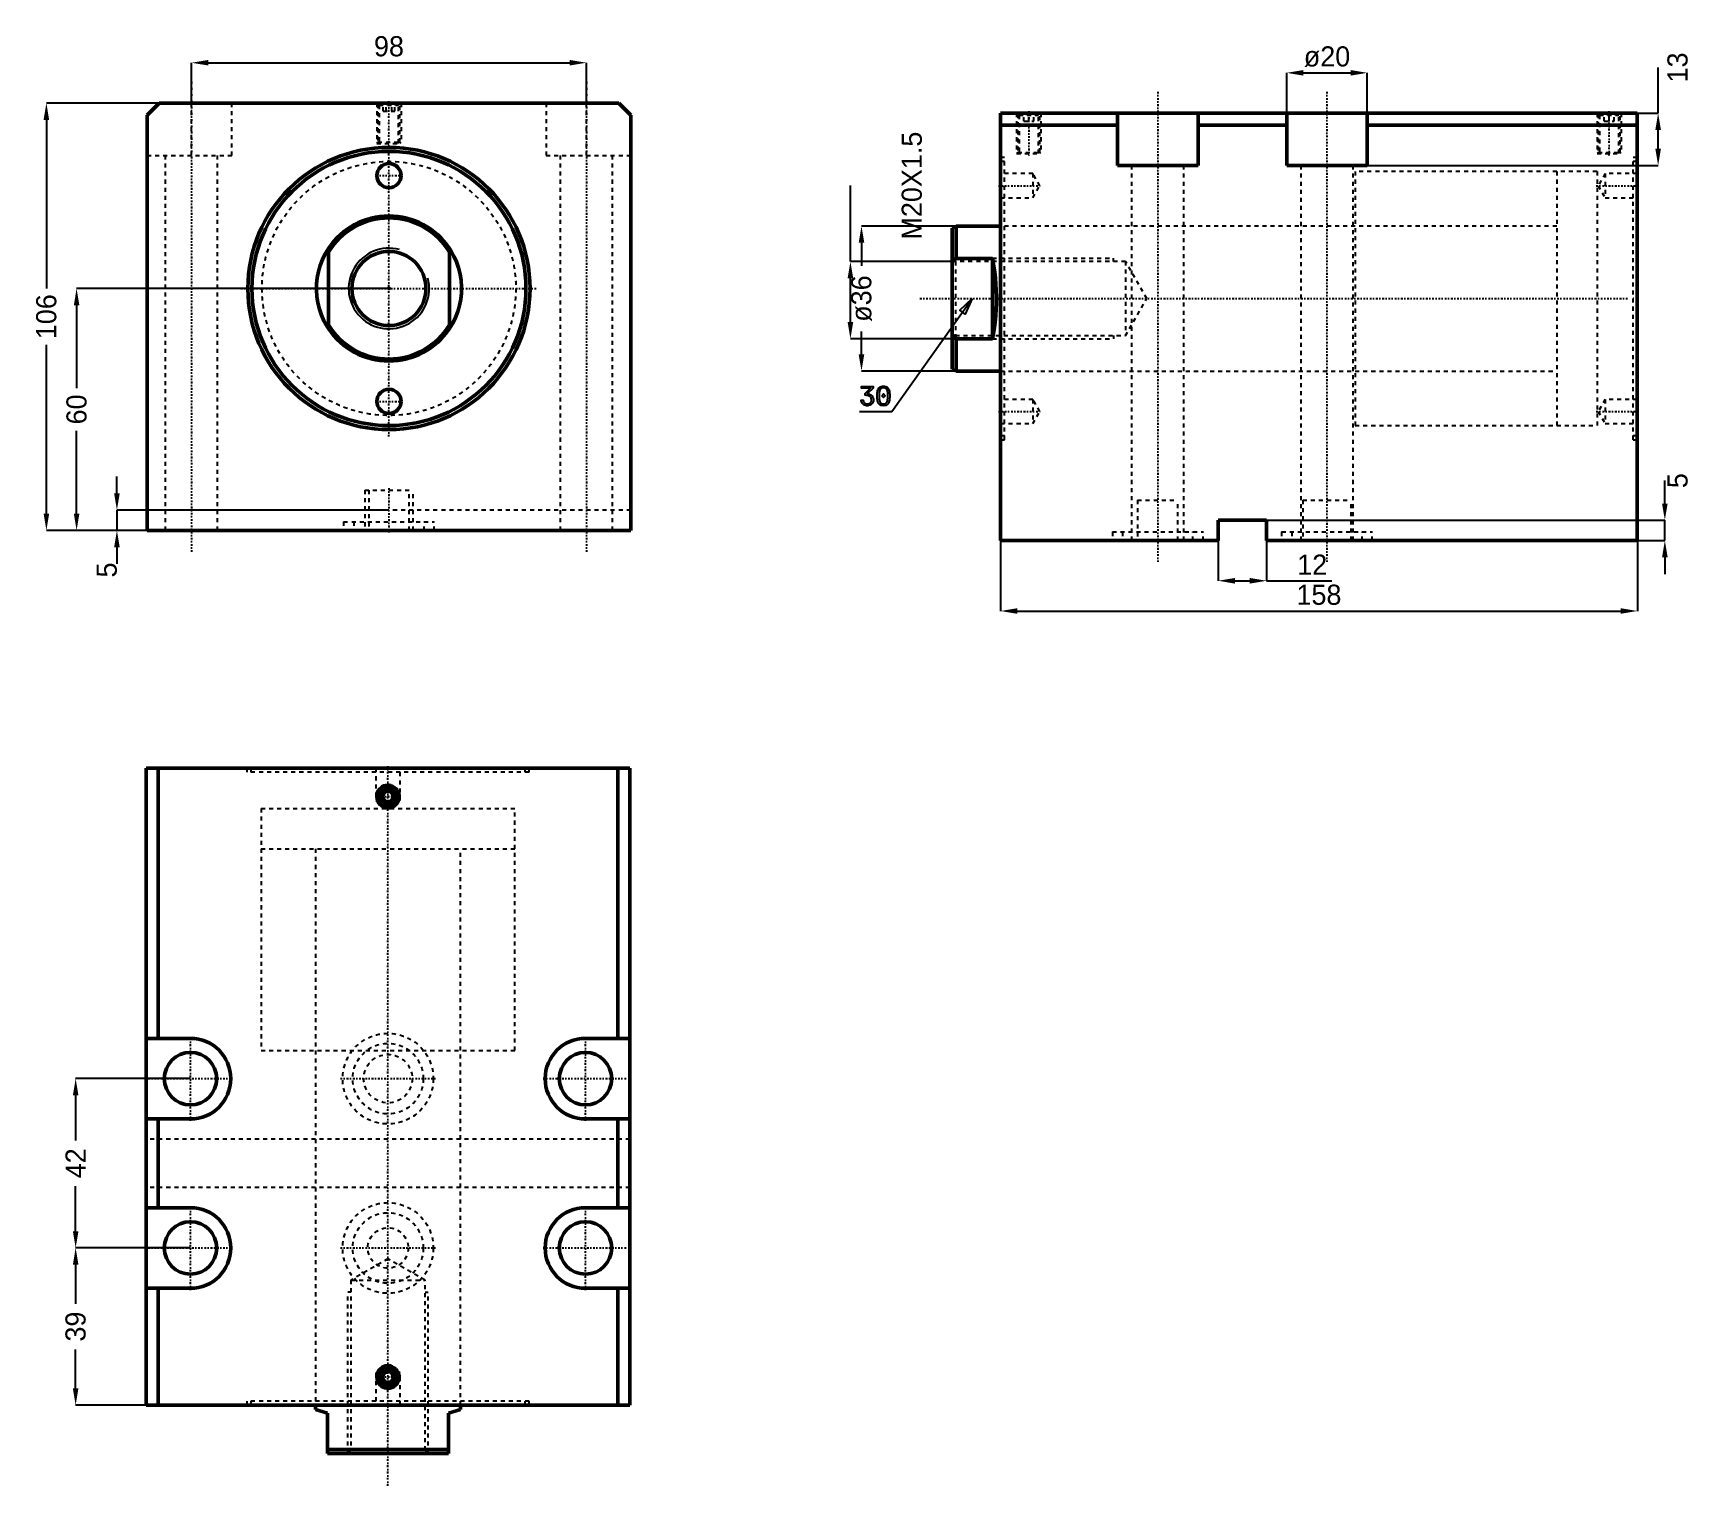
# Model space of a CAD drawing. Header units: millimetres. Extents: x -88 to 323, y -297 to 63.
import ezdxf

# ---------------------------------------------------------------- set-up
doc = ezdxf.new("R2010")
doc.units = ezdxf.units.MM
doc.linetypes.add('Center', pattern=[1.5, 0.45, -0.5, 0.05, -0.5])
doc.linetypes.add('Dashed', pattern=[2, 1, -1])
for name, color, linetype, lineweight in [('2d ConnectionPoints', 7, 'Continuous', 50), ('AM_0', 7, 'Continuous', 50), ('AM_5', 3, 'Continuous', 25), ('AM_7', 7, 'Center', 25), ('AM_9', 6, 'Dashed', 25)]:
    doc.layers.add(name, color=color, linetype=linetype, lineweight=lineweight)
doc.dimstyles.new('ISO-25', dxfattribs={"dimtxt": 2.5, "dimasz": 2.5, "dimexe": 1.25, "dimexo": 0.625, "dimtad": 1, "dimtxsty": 'Standard', "dimcen": 2.5, "dimadec": 0, "dimazin": 0, "dimtfac": 1, "dimtmove": 0, "dimatfit": 3, "dimfxl": 0, "dimarcsym": 0})

# ---------------------------------------------------------------- blocks, each defined once
blk = doc.blocks.new('1_JECX_MF_INLA_63_50_0_rod__0_in_JECX_MF_160_INLA_63_50_0__0')
at = {"layer": 'AM_0'}
for p, q in [((-15, -9.95), (-15, 9.95)), ((15, 9.95), (15, -9.95))]:
    blk.add_line(p, q, dxfattribs=at)
for points in [[(-15, 9.95), (-15.81, 8.6), (-16.5, 7.19), (-17.06, 5.73), (-17.5, 4.22), (-17.8, 2.68), (-17.97, 1.12), (-17.99, -0.45), (-17.89, -2.02), (-17.64, -3.57), (-17.26, -5.1), (-16.75, -6.58), (-16.12, -8.02), (-15.36, -9.39), (-15, -9.95)], [(15, -9.95), (15.81, -8.6), (16.5, -7.19), (17.06, -5.73), (17.5, -4.22), (17.8, -2.68), (17.97, -1.12), (17.99, 0.45), (17.89, 2.02), (17.64, 3.57), (17.26, 5.1), (16.75, 6.58), (16.12, 8.02), (15.36, 9.39), (15, 9.95)]]:
    blk.add_lwpolyline(points, dxfattribs=at)
blk.add_circle((0, 0), 9.19, dxfattribs=at)
for radius, start, end in [(18, 33.5573, 146.4427), (17.5, 31.0027, 148.9973), (17.5, 211.0027, 328.9973), (18, 213.5573, 326.4427)]:
    blk.add_arc((0, 0), radius, start, end, dxfattribs=at)
at = {"layer": 'AM_5'}
blk.add_arc((0, 0), 10, 75, 15, dxfattribs=at)
blk = doc.blocks.new('2_JECX_MF_EXLA_63_50_0_body__0_in_JECX_MF_160_INLA_63_50_0__0')
at = {"layer": 'AM_0'}
for p, q in [((-57, 46), (-60, 43)), ((57, 46), (-57, 46)), ((60, 43), (57, 46)), ((-60, 43), (-60, -60)), ((60, -60), (60, 43)), ((-60, -60), (60, -60))]:
    blk.add_line(p, q, dxfattribs=at)
for centre, radius in [((0, 0), 35), ((0, 0), 34), ((0, 28), 3), ((0, -28), 3)]:
    blk.add_circle(centre, radius, dxfattribs=at)
at = {"layer": 'AM_5', "linetype": 'Dashed'}
for p, q in [((-3, 46), (-3, 36)), ((3, 46), (3, 36))]:
    blk.add_line(p, q, dxfattribs=at)
at = {"layer": 'AM_7'}
for p, q in [((-49, 51.3), (-49, -65.3)), ((49, 51.3), (49, -65.3)), ((0, -36.75), (0, 46.5)), ((-3.15, 28), (3.15, 28)), ((-36.75, 0), (36.75, 0)), ((-3.15, -28), (3.15, -28)), ((0, -49.5), (0, -60.5))]:
    blk.add_line(p, q, dxfattribs=at)
at = {"layer": 'AM_9'}
for p, q in [((-49, 33), (-49, 46)), ((-39, 33), (-39, 46)), ((-3, 46), (-2.73, 45.73)), ((-2.73, 45.73), (-2.73, 36.27)), ((-2.73, 45.73), (2.73, 45.73)), ((-1.9, 46), (-2.4, 45.5)), ((-2.4, 45.5), (2.4, 45.5)), ((-2.4, 45.5), (-2.4, 36)), ((-1.44, 44), (-1.44, 46)), ((-0.72, 44), (-0.72, 46)), ((0.72, 44), (0.72, 46)), ((1.44, 44), (1.44, 46)), ((2.4, 45.5), (1.9, 46)), ((2.4, 36), (2.4, 45.5)), ((2.73, 45.73), (3, 46)), ((2.73, 36.27), (2.73, 45.73)), ((39, 46), (39, 33)), ((49, 33), (49, 46)), ((-1.44, 44), (1.44, 44)), ((-60, 33), (-39, 33)), ((-55.5, 33), (-55.5, -60)), ((-42.5, -60), (-42.5, 33)), ((-2.73, 36.27), (-3, 36)), ((-3, 36), (3, 36)), ((-2.73, 36.27), (2.73, 36.27)), ((3, 36), (2.73, 36.27)), ((39, 33), (60, 33)), ((42.5, 33), (42.5, -60)), ((55.5, -60), (55.5, 33)), ((-6, -50), (6, -50)), ((-6, -50), (-6, -60)), ((-5, -50), (-5, -60)), ((5, -60), (5, -50)), ((6, -60), (6, -50)), ((60, -55), (-60, -55)), ((-11.25, -57.9), (11.25, -57.9)), ((-11.25, -57.9), (-11.25, -60)), ((-8.75, -57.9), (-8.75, -60)), ((8.75, -60), (8.75, -57.9)), ((11.25, -60), (11.25, -57.9))]:
    blk.add_line(p, q, dxfattribs=at)
blk.add_circle((0, 0), 31.5, dxfattribs=at)
blk = doc.blocks.new('*D3')
at = {"layer": 'AM_5', "color": 0, "lineweight": -2}
for p, q in [((-49, 46), (-49, 56)), ((-44.83, 56), (44.83, 56)), ((49, 46), (49, 56))]:
    blk.add_line(p, q, dxfattribs=at)
at = {"layer": 'AM_5', "color": 0}
for points in [[(-44.83, 56.69), (-44.83, 55.31), (-49, 56)], [(44.83, 55.31), (44.83, 56.69), (49, 56)]]:
    blk.add_solid(points, dxfattribs=at)
at = {"layer": 'Defpoints', "color": 0}
for p in [(49, 56), (-49, 46), (49, 46)]:
    blk.add_point(p, dxfattribs=at)
at = {"layer": 'AM_5', "color": 0, "insert": (0, 60.05), "char_height": 5, "attachment_point": 5}
blk.add_mtext('98', dxfattribs=at)
blk = doc.blocks.new('*D4')
at = {"layer": 'AM_5', "color": 0, "lineweight": -2}
for p, q in [((-57, 46), (-85, 46)), ((-85, 41.83), (-85, -0.03)), ((-85, -55.83), (-85, -13.97)), ((-60, -60), (-85, -60))]:
    blk.add_line(p, q, dxfattribs=at)
at = {"layer": 'AM_5', "color": 0}
for points in [[(-84.31, 41.83), (-85.69, 41.83), (-85, 46)], [(-85.69, -55.83), (-84.31, -55.83), (-85, -60)]]:
    blk.add_solid(points, dxfattribs=at)
at = {"layer": 'Defpoints', "color": 0}
for p in [(-57, 46), (-85, -60), (-60, -60)]:
    blk.add_point(p, dxfattribs=at)
at = {"layer": 'AM_5', "color": 0, "insert": (-85, -7), "char_height": 5, "attachment_point": 5, "rotation": 90}
blk.add_mtext('106', dxfattribs=at)
blk = doc.blocks.new('*D5')
at = {"layer": 'AM_5', "color": 0, "lineweight": -2}
for p, q in [((0, 0), (-77.5, 0)), ((-77.5, -4.17), (-77.5, -24.69)), ((-77.5, -55.83), (-77.5, -35.31)), ((-60, -60), (-77.5, -60))]:
    blk.add_line(p, q, dxfattribs=at)
at = {"layer": 'AM_5', "color": 0}
for points in [[(-76.81, -4.17), (-78.19, -4.17), (-77.5, 0)], [(-78.19, -55.83), (-76.81, -55.83), (-77.5, -60)]]:
    blk.add_solid(points, dxfattribs=at)
at = {"layer": 'Defpoints', "color": 0}
for p in [(0, 0), (-77.5, -60), (-60, -60)]:
    blk.add_point(p, dxfattribs=at)
at = {"layer": 'AM_5', "color": 0, "insert": (-77.5, -30), "char_height": 5, "attachment_point": 5, "rotation": 90}
blk.add_mtext('60', dxfattribs=at)
blk = doc.blocks.new('*D6')
at = {"layer": 'AM_5', "color": 0, "lineweight": -2}
for p, q in [((-67.5, -50.83), (-67.5, -46.67)), ((0, -55), (-67.5, -55)), ((-67.5, -55), (-67.5, -60)), ((-60, -60), (-67.5, -60)), ((-67.5, -64.17), (-67.5, -68.33))]:
    blk.add_line(p, q, dxfattribs=at)
at = {"layer": 'AM_5', "color": 0}
for points in [[(-68.19, -50.83), (-66.81, -50.83), (-67.5, -55)], [(-66.81, -64.17), (-68.19, -64.17), (-67.5, -60)]]:
    blk.add_solid(points, dxfattribs=at)
at = {"layer": 'Defpoints', "color": 0}
for p in [(0, -55), (-67.5, -60), (-60, -60)]:
    blk.add_point(p, dxfattribs=at)
at = {"layer": 'AM_5', "color": 0, "insert": (-70, -69.83), "char_height": 5, "attachment_point": 5, "rotation": 90}
blk.add_mtext('5', dxfattribs=at)
blk = doc.blocks.new('1_JECX_MF_INLA_63_50_0_rod__0_in_JECX_MF_160_INLA_63_50_0__2')
at = {"layer": 'AM_0'}
for p, q in [((-11, 18), (-12, 17.5)), ((-12, 17.5), (-12, -17.5)), ((0, 18), (-11, 18)), ((-11, 18), (-11, 9.95)), ((-11, 9.95), (-12, 9.01)), ((-2, 9.95), (-11, 9.95)), ((-2, 9.95), (-2, -9.95)), ((-12, -9.01), (-11, -9.95)), ((-11, -9.95), (-2, -9.95)), ((-11, -9.95), (-11, -18)), ((-12, -17.5), (-11, -18)), ((-11, -18), (0, -18))]:
    blk.add_line(p, q, dxfattribs=at)
blk.add_lwpolyline([(-2, -9.95), (-1.74, -8.6), (-1.51, -7.19), (-1.33, -5.73), (-1.19, -4.22), (-1.09, -2.68), (-1.04, -1.12), (-1.03, 0.45), (-1.06, 2.02), (-1.14, 3.57), (-1.26, 5.1), (-1.43, 6.58), (-1.64, 8.02), (-1.88, 9.39), (-2, 9.95)], dxfattribs=at)
at = {"layer": 'AM_5', "linetype": 'Dashed'}
for p, q in [((-12, 10), (28, 10)), ((28, 9.19), (28, 10)), ((-12, -10), (28, -10)), ((28, -9.19), (28, -10))]:
    blk.add_line(p, q, dxfattribs=at)
at = {"layer": 'AM_7'}
blk.add_line((-20, 0), (156, 0), dxfattribs=at)
at = {"layer": 'AM_9'}
for p, q in [((148, 31.5), (138, 31.5)), ((138, 31.5), (138, -31.5)), ((148, 31.5), (148, -31.5)), ((138, 18), (0, 18)), ((-11.19, 9.19), (-12, 10)), ((31, 9.19), (-11.19, 9.19)), ((-11.19, 9.19), (-11.19, -9.19)), ((36.3, 0), (31, 9.19)), ((31, 9.19), (31, -9.19)), ((31, -9.19), (36.3, 0)), ((-12, -10), (-11.19, -9.19)), ((-11.19, -9.19), (31, -9.19)), ((0, -18), (138, -18)), ((138, -31.5), (148, -31.5))]:
    blk.add_line(p, q, dxfattribs=at)
blk = doc.blocks.new('2_JECX_MF_EXLA_63_50_0_body__0_in_JECX_MF_160_INLA_63_50_0__2')
at = {"layer": 'AM_0'}
for p, q in [((0, -60), (0, 46)), ((158, 46), (0, 46)), ((29, 33), (29, 46)), ((49, 33), (49, 46)), ((71, 33), (71, 46)), ((91, 33), (91, 46)), ((158, -60), (158, 46)), ((29, 43), (0, 43)), ((71, 43), (49, 43)), ((158, 43), (91, 43)), ((29, 33), (49, 33)), ((71, 33), (91, 33)), ((66, -55), (54, -55)), ((54, -55), (54, -60)), ((66, -60), (66, -55)), ((54, -60), (0, -60)), ((158, -60), (66, -60))]:
    blk.add_line(p, q, dxfattribs=at)
at = {"layer": 'AM_5', "linetype": 'Dashed'}
for p, q in [((4, 46), (4, 36)), ((10, 46), (10, 36)), ((148, 46), (148, 36)), ((154, 46), (154, 36))]:
    blk.add_line(p, q, dxfattribs=at)
at = {"layer": 'AM_7'}
for p, q in [((39, 51.3), (39, -65.3)), ((81, 51.3), (81, -65.3)), ((7, 46.5), (7, 35.5)), ((151, 35.5), (151, 46.5)), ((-0.49, 28), (10.22, 28)), ((147.78, 28), (158.49, 28)), ((158.05, 0), (156.95, 0)), ((-0.49, -28), (10.22, -28)), ((147.78, -28), (158.49, -28))]:
    blk.add_line(p, q, dxfattribs=at)
at = {"layer": 'AM_9'}
for p, q in [((4, 46), (4.27, 45.73)), ((4.27, 45.73), (4.27, 36.27)), ((4.27, 45.73), (9.73, 45.73)), ((5.1, 46), (4.6, 45.5)), ((4.6, 45.5), (9.4, 45.5)), ((4.6, 45.5), (4.6, 36)), ((5.75, 44), (5.75, 46)), ((7, 44), (7, 46)), ((8.25, 44), (8.25, 46)), ((9.4, 45.5), (8.9, 46)), ((9.4, 36), (9.4, 45.5)), ((9.73, 45.73), (10, 46)), ((9.73, 36.27), (9.73, 45.73)), ((148, 46), (148.27, 45.73)), ((148.27, 45.73), (148.27, 36.27)), ((148.27, 45.73), (153.73, 45.73)), ((149.1, 46), (148.6, 45.5)), ((148.6, 45.5), (153.4, 45.5)), ((148.6, 45.5), (148.6, 36)), ((149.75, 44), (149.75, 46)), ((151, 44), (151, 46)), ((152.25, 44), (152.25, 46)), ((153.4, 45.5), (152.9, 46)), ((153.4, 36), (153.4, 45.5)), ((153.73, 45.73), (154, 46)), ((153.73, 36.27), (153.73, 45.73)), ((5.75, 44), (8.25, 44)), ((149.75, 44), (152.25, 44)), ((1, 35), (0, 35)), ((1, 34), (0, 34)), ((1, -35), (1, 35)), ((4.27, 36.27), (4, 36)), ((4, 36), (10, 36)), ((4.27, 36.27), (9.73, 36.27)), ((10, 36), (9.73, 36.27)), ((32.5, 33), (32.5, -60)), ((45.5, -60), (45.5, 33)), ((74.5, 33), (74.5, -60)), ((87.5, -60), (87.5, 33)), ((148.27, 36.27), (148, 36)), ((148, 36), (154, 36)), ((148.27, 36.27), (153.73, 36.27)), ((154, 36), (153.73, 36.27)), ((157, -35), (157, 35)), ((158, 35), (157, 35)), ((158, 34), (157, 34)), ((8, 31), (0, 31)), ((9.73, 28), (8, 31)), ((8, 31), (8, 25)), ((148, 31.5), (88, 31.5)), ((88, 31.5), (88, -31.5)), ((148, 31.5), (148, -31.5)), ((150, 31), (148.27, 28)), ((158, 31), (150, 31)), ((150, 31), (150, 25)), ((0, 25), (8, 25)), ((8, 25), (9.73, 28)), ((148.27, 28), (150, 25)), ((150, 25), (158, 25)), ((88, 18), (0, 18)), ((0, -18), (88, -18)), ((8, -25), (0, -25)), ((9.73, -28), (8, -25)), ((8, -25), (8, -31)), ((8, -31), (9.73, -28)), ((150, -25), (148.27, -28)), ((148.27, -28), (150, -31)), ((158, -25), (150, -25)), ((150, -25), (150, -31)), ((0, -31), (8, -31)), ((88, -31.5), (148, -31.5)), ((150, -31), (158, -31)), ((0, -34), (1, -34)), ((0, -35), (1, -35)), ((157, -34), (158, -34)), ((157, -35), (158, -35)), ((34, -50), (44, -50)), ((34, -50), (34, -60)), ((44, -60), (44, -50)), ((75, -50), (87, -50)), ((75, -50), (75, -60)), ((87, -60), (87, -50)), ((27.75, -57.9), (50.25, -57.9)), ((27.75, -57.9), (27.75, -60)), ((30.25, -57.9), (30.25, -60)), ((47.75, -60), (47.75, -57.9)), ((50.25, -60), (50.25, -57.9)), ((69.75, -57.9), (92.25, -57.9)), ((69.75, -57.9), (69.75, -60)), ((72.25, -57.9), (72.25, -60)), ((89.75, -60), (89.75, -57.9)), ((92.25, -60), (92.25, -57.9))]:
    blk.add_line(p, q, dxfattribs=at)
blk = doc.blocks.new('*D17')
at = {"layer": 'AM_5', "color": 0, "lineweight": -2}
for p, q in [((222.75, 43.5), (222.75, 53.5)), ((226.91, 53.5), (238.58, 53.5)), ((242.75, 43.5), (242.75, 53.5))]:
    blk.add_line(p, q, dxfattribs=at)
at = {"layer": 'AM_5', "color": 0}
for points in [[(226.91, 54.19), (226.91, 52.8), (222.75, 53.5)], [(238.58, 54.19), (238.58, 52.8), (242.75, 53.5)]]:
    blk.add_solid(points, dxfattribs=at)
at = {"layer": 'Defpoints', "color": 0}
for p in [(242.75, 53.5), (222.75, 43.5), (242.75, 43.5)]:
    blk.add_point(p, dxfattribs=at)
at = {"layer": 'AM_5', "color": 0, "insert": (232.75, 57.5), "char_height": 5, "attachment_point": 5}
blk.add_mtext('ø20', dxfattribs=at)
blk = doc.blocks.new('*D18')
at = {"layer": 'AM_5', "color": 0, "lineweight": -2}
for p, q in [((314.91, 43.5), (314.91, 54.83)), ((242.75, 43.5), (314.91, 43.5)), ((314.91, 34.66), (314.91, 39.33)), ((242.75, 30.5), (314.91, 30.5))]:
    blk.add_line(p, q, dxfattribs=at)
at = {"layer": 'AM_5', "color": 0}
for points in [[(314.22, 39.33), (315.61, 39.33), (314.91, 43.5)], [(314.22, 34.66), (315.61, 34.66), (314.91, 30.5)]]:
    blk.add_solid(points, dxfattribs=at)
at = {"layer": 'Defpoints', "color": 0}
for p in [(242.75, 43.5), (314.91, 43.5), (242.75, 30.5)]:
    blk.add_point(p, dxfattribs=at)
at = {"layer": 'AM_5', "color": 0, "insert": (319.75, 54.83), "char_height": 5, "attachment_point": 5, "rotation": 90}
blk.add_mtext('13', dxfattribs=at)
blk = doc.blocks.new('*D19')
at = {"layer": 'AM_5', "color": 0, "lineweight": -2}
for p, q in [((151.75, -62.5), (151.75, -80)), ((309.75, -62.5), (309.75, -80)), ((155.91, -80), (305.58, -80))]:
    blk.add_line(p, q, dxfattribs=at)
at = {"layer": 'AM_5', "color": 0}
for points in [[(155.91, -79.31), (155.91, -80.7), (151.75, -80)], [(305.58, -79.31), (305.58, -80.7), (309.75, -80)]]:
    blk.add_solid(points, dxfattribs=at)
at = {"layer": 'Defpoints', "color": 0}
for p in [(151.75, -62.5), (309.75, -62.5), (309.75, -80)]:
    blk.add_point(p, dxfattribs=at)
at = {"layer": 'AM_5', "color": 0, "insert": (230.75, -76), "char_height": 5, "attachment_point": 5}
blk.add_mtext('158', dxfattribs=at)
blk = doc.blocks.new('*D20')
at = {"layer": 'AM_5', "color": 0, "lineweight": -2}
for p, q in [((140.75, 15.5), (117.25, 15.5)), ((117.25, 11.33), (117.25, 5.66)), ((117.25, -16.34), (117.25, -10.67)), ((140.75, -20.5), (117.25, -20.5))]:
    blk.add_line(p, q, dxfattribs=at)
at = {"layer": 'AM_5', "color": 0}
for points in [[(116.55, 11.33), (117.94, 11.33), (117.25, 15.5)], [(116.55, -16.34), (117.94, -16.34), (117.25, -20.5)]]:
    blk.add_solid(points, dxfattribs=at)
at = {"layer": 'Defpoints', "color": 0}
for p in [(117.25, 15.5), (140.75, 15.5), (140.75, -20.5)]:
    blk.add_point(p, dxfattribs=at)
at = {"layer": 'AM_5', "color": 0, "insert": (117.25, -2.5), "char_height": 5, "attachment_point": 5, "rotation": 90}
blk.add_mtext('ø36', dxfattribs=at)
blk = doc.blocks.new('*D21')
at = {"layer": 'AM_5', "color": 0, "lineweight": -2}
for p, q in [((205.75, -57.5), (205.75, -72.5)), ((217.75, -62.5), (217.75, -72.5)), ((209.91, -72.5), (213.58, -72.5)), ((217.75, -72.5), (233.91, -72.5))]:
    blk.add_line(p, q, dxfattribs=at)
at = {"layer": 'AM_5', "color": 0}
for points in [[(209.91, -71.81), (209.91, -73.2), (205.75, -72.5)], [(213.58, -71.81), (213.58, -73.2), (217.75, -72.5)]]:
    blk.add_solid(points, dxfattribs=at)
at = {"layer": 'Defpoints', "color": 0}
for p in [(205.75, -57.5), (217.75, -62.5), (217.75, -72.5)]:
    blk.add_point(p, dxfattribs=at)
at = {"layer": 'AM_5', "color": 0, "insert": (229.08, -68.5), "char_height": 5, "attachment_point": 5}
blk.add_mtext('12', dxfattribs=at)
blk = doc.blocks.new('*D22')
at = {"layer": 'AM_5', "color": 0, "lineweight": -2}
for p, q in [((316.58, -53.34), (316.58, -47.67)), ((205.75, -57.5), (316.58, -57.5)), ((316.58, -62.5), (316.58, -57.5)), ((217.75, -62.5), (316.58, -62.5)), ((316.58, -66.67), (316.58, -70.84))]:
    blk.add_line(p, q, dxfattribs=at)
at = {"layer": 'AM_5', "color": 0}
for points in [[(315.88, -53.34), (317.27, -53.34), (316.58, -57.5)], [(315.88, -66.67), (317.27, -66.67), (316.58, -62.5)]]:
    blk.add_solid(points, dxfattribs=at)
at = {"layer": 'Defpoints', "color": 0}
for p in [(205.75, -57.5), (217.75, -62.5), (316.58, -62.5)]:
    blk.add_point(p, dxfattribs=at)
at = {"layer": 'AM_5', "color": 0, "insert": (319.75, -47.67), "char_height": 5, "attachment_point": 5, "rotation": 90}
blk.add_mtext('5', dxfattribs=at)
blk = doc.blocks.new('*D23')
at = {"layer": 'AM_5', "color": 0, "lineweight": -2}
for p, q in [((114.5, 6.69), (114.5, 25.52)), ((140.56, 6.69), (114.5, 6.69)), ((114.5, -8.34), (114.5, 2.52)), ((139.75, -12.5), (114.5, -12.5))]:
    blk.add_line(p, q, dxfattribs=at)
at = {"layer": 'AM_5', "color": 0}
for points in [[(113.8, 2.52), (115.19, 2.52), (114.5, 6.69)], [(113.8, -8.34), (115.19, -8.34), (114.5, -12.5)]]:
    blk.add_solid(points, dxfattribs=at)
at = {"layer": 'Defpoints', "color": 0}
for p in [(140.56, 6.69), (114.5, -12.5), (139.75, -12.5)]:
    blk.add_point(p, dxfattribs=at)
at = {"layer": 'AM_5', "color": 0, "insert": (129.75, 25.52), "char_height": 5, "attachment_point": 5, "rotation": 90}
blk.add_mtext('M20X1.5', dxfattribs=at)
blk = doc.blocks.new('1_JECX_MF_INLA_63_50_0_rod__0_in_JECX_MF_160_INLA_63_50_0__4')
at = {"layer": 'AM_0'}
for p, q in [((-18, 0), (-18, -1.03)), ((18, -1.03), (18, 0)), ((-15, -2), (-18, -1.03)), ((-15, -12), (-15, -2)), ((18, -1.03), (15, -2)), ((15, -2), (15, -12)), ((-15, -11), (15, -11)), ((-15, -12), (15, -12))]:
    blk.add_line(p, q, dxfattribs=at)
at = {"layer": 'AM_5', "linetype": 'Dashed'}
for p, q in [((-10, -12), (-10, 28)), ((-9.19, 28), (-10, 28)), ((9.19, 28), (10, 28)), ((10, -12), (10, 28))]:
    blk.add_line(p, q, dxfattribs=at)
at = {"layer": 'AM_9'}
for p, q in [((-31.5, 148), (31.5, 148)), ((-31.5, 148), (-31.5, 138)), ((31.5, 138), (31.5, 148)), ((-31.5, 138), (31.5, 138)), ((-18, 138), (-18, 0)), ((18, 0), (18, 138)), ((0, 36.3), (-9.19, 31)), ((9.19, 31), (0, 36.3)), ((-9.19, 31), (9.19, 31)), ((-9.19, 31), (-9.19, -11.19)), ((9.19, -11.19), (9.19, 31)), ((-9.19, -11.19), (-10, -12)), ((-9.19, -11.19), (9.19, -11.19)), ((10, -12), (9.19, -11.19))]:
    blk.add_line(p, q, dxfattribs=at)
blk = doc.blocks.new('2_JECX_MF_EXLA_63_50_0_body__0_in_JECX_MF_160_INLA_63_50_0__4')
at = {"layer": 'AM_0'}
for p, q in [((60, 158), (-60, 158)), ((-60, 158), (-60, 0)), ((-57, 158), (-57, 91)), ((57, 158), (57, 91)), ((60, 158), (60, 0)), ((-0.72, 152.25), (-1.44, 151)), ((0.72, 152.25), (-0.72, 152.25)), ((1.44, 151), (0.72, 152.25)), ((-1.44, 151), (-0.72, 149.75)), ((-0.72, 149.75), (0.72, 149.75)), ((0.72, 149.75), (1.44, 151)), ((-49, 91), (-60, 91)), ((60, 91), (49, 91)), ((-60, 71), (-49, 71)), ((-57, 71), (-57, 49)), ((49, 71), (60, 71)), ((57, 71), (57, 49)), ((-49, 49), (-60, 49)), ((60, 49), (49, 49)), ((-60, 29), (-49, 29)), ((-57, 29), (-57, 0)), ((49, 29), (60, 29)), ((57, 29), (57, 0)), ((-0.72, 8.25), (-1.44, 7)), ((0.72, 8.25), (-0.72, 8.25)), ((1.44, 7), (0.72, 8.25)), ((-1.44, 7), (-0.72, 5.75)), ((-0.72, 5.75), (0.72, 5.75)), ((0.72, 5.75), (1.44, 7)), ((60, 0), (-60, 0))]:
    blk.add_line(p, q, dxfattribs=at)
for centre, radius in [((0, 151), 2.73), ((0, 151), 2.4), ((0, 151), 1.9), ((-49, 81), 6.5), ((49, 81), 6.5), ((-49, 39), 6.5), ((49, 39), 6.5), ((0, 7), 2.73), ((0, 7), 2.4), ((0, 7), 1.9)]:
    blk.add_circle(centre, radius, dxfattribs=at)
for centre, start, end in [((-49, 81), 270, 90), ((49, 81), 90, 270), ((-49, 39), 270, 90), ((49, 39), 90, 270)]:
    blk.add_arc(centre, 10, start, end, dxfattribs=at)
at = {"layer": 'AM_5'}
for centre in [(0, 151), (0, 7)]:
    blk.add_arc(centre, 3, 75, 15, dxfattribs=at)
at = {"layer": 'AM_7'}
for p, q in [((0, -20), (0, 158.49)), ((-3.15, 151), (3.15, 151)), ((-49, 70.5), (-49, 91.5)), ((49, 70.5), (49, 91.5)), ((-59.5, 81), (-38.5, 81)), ((-11.81, 81), (11.81, 81)), ((38.5, 81), (59.5, 81)), ((-49, 28.5), (-49, 49.5)), ((49, 28.5), (49, 49.5)), ((-59.5, 39), (-38.5, 39)), ((-11.81, 39), (11.81, 39)), ((38.5, 39), (59.5, 39)), ((-3.15, 7), (3.15, 7))]:
    blk.add_line(p, q, dxfattribs=at)
at = {"layer": 'AM_9'}
for p, q in [((-35, 158), (-35, 157)), ((35, 157), (-35, 157)), ((-34, 158), (-34, 157)), ((-3, 158), (-3, 150)), ((3, 150), (3, 158)), ((34, 157), (34, 158)), ((35, 157), (35, 158)), ((-3, 150), (0, 148.27)), ((-3, 150), (3, 150)), ((0, 148.27), (3, 150)), ((-31.5, 148), (31.5, 148)), ((-31.5, 148), (-31.5, 88)), ((31.5, 88), (31.5, 148)), ((-31.5, 88), (31.5, 88)), ((-18, 88), (-18, 0)), ((18, 0), (18, 88)), ((60, 66), (-60, 66)), ((60, 54), (-60, 54)), ((0, 9.73), (-3, 8)), ((3, 8), (0, 9.73)), ((-3, 8), (3, 8)), ((-3, 8), (-3, 0)), ((3, 0), (3, 8)), ((35, 1), (-35, 1)), ((-35, 1), (-35, 0)), ((-34, 1), (-34, 0)), ((34, 0), (34, 1)), ((35, 0), (35, 1))]:
    blk.add_line(p, q, dxfattribs=at)
for centre, radius in [((0, 81), 11.25), ((0, 81), 8.75), ((0, 81), 6), ((0, 39), 11.25), ((0, 39), 8.75), ((0, 39), 5)]:
    blk.add_circle(centre, radius, dxfattribs=at)
blk = doc.blocks.new('*D29')
at = {"layer": 'AM_5', "color": 0, "lineweight": -2}
for p, q in [((-49.24, -196), (-77.74, -196)), ((-77.74, -200.17), (-77.74, -211.34)), ((-77.74, -233.84), (-77.74, -222.67)), ((-49.24, -238), (-77.74, -238))]:
    blk.add_line(p, q, dxfattribs=at)
at = {"layer": 'AM_5', "color": 0}
for points in [[(-78.43, -200.17), (-77.04, -200.17), (-77.74, -196)], [(-78.43, -233.84), (-77.04, -233.84), (-77.74, -238)]]:
    blk.add_solid(points, dxfattribs=at)
at = {"layer": 'Defpoints', "color": 0}
for p in [(-77.74, -196), (-49.24, -196), (-49.24, -238)]:
    blk.add_point(p, dxfattribs=at)
at = {"layer": 'AM_5', "color": 0, "insert": (-77.74, -217), "char_height": 5, "attachment_point": 5, "rotation": 90}
blk.add_mtext('42', dxfattribs=at)
blk = doc.blocks.new('*D30')
at = {"layer": 'AM_5', "color": 0, "lineweight": -2}
for p, q in [((-49.24, -238), (-77.74, -238)), ((-77.74, -242.17), (-77.74, -251.84)), ((-77.74, -272.84), (-77.74, -263.17)), ((-60.24, -277), (-77.74, -277))]:
    blk.add_line(p, q, dxfattribs=at)
at = {"layer": 'AM_5', "color": 0}
for points in [[(-78.43, -242.17), (-77.04, -242.17), (-77.74, -238)], [(-78.43, -272.84), (-77.04, -272.84), (-77.74, -277)]]:
    blk.add_solid(points, dxfattribs=at)
at = {"layer": 'Defpoints', "color": 0}
for p in [(-49.24, -238), (-77.74, -277), (-60.24, -277)]:
    blk.add_point(p, dxfattribs=at)
at = {"layer": 'AM_5', "color": 0, "insert": (-77.74, -257.5), "char_height": 5, "attachment_point": 5, "rotation": 90}
blk.add_mtext('39', dxfattribs=at)

msp = doc.modelspace()

# ---------------------------------------------------------------- linework, layer by layer
at = {"layer": '2d ConnectionPoints'}
for p in [(0, 0), (151.746, -2.503), (-0.239, -277.004)]:
    msp.add_point(p, dxfattribs=at)
at = {"layer": 'AM_5'}
for p, q in [((124.746, -30.503), (144.746, -2.503)), ((116.746, -30.503), (124.746, -30.503))]:
    msp.add_line(p, q, dxfattribs=at)
for points in [[(144.746, -2.503), (143.002, -6.378), (141.646, -5.409), (144.746, -2.503)], [(117.679, -27.696), (117.679, -27.696), (117.684, -27.806), (117.713, -27.961), (117.713, -27.961), (117.767, -28.103), (117.817, -28.19), (117.817, -28.19), (117.876, -28.271), (117.978, -28.377), (117.978, -28.377), (118.097, -28.466), (118.186, -28.515), (118.186, -28.515), (118.279, -28.556), (118.425, -28.601), (118.425, -28.601), (118.576, -28.624), (118.68, -28.629), (118.68, -28.629), (118.79, -28.624), (118.95, -28.6), (118.95, -28.6), (119.104, -28.555), (119.203, -28.514), (119.203, -28.514), (119.297, -28.464), (119.422, -28.374), (119.422, -28.374), (119.531, -28.267), (119.593, -28.185), (119.593, -28.185), (119.646, -28.098), (119.703, -27.957), (119.703, -27.957), (119.733, -27.804), (119.739, -27.696), (119.739, -27.696), (119.731, -27.543), (119.688, -27.33), (119.688, -27.33), (119.608, -27.14), (119.534, -27.025), (119.534, -27.025), (119.446, -26.921), (119.292, -26.785), (119.292, -26.785), (119.11, -26.673), (118.974, -26.612), (118.974, -26.612), (118.828, -26.563), (118.594, -26.509), (118.594, -26.509), (118.343, -26.48), (118.166, -26.474), (118.166, -26.019), (119.486, -24.726), (117.282, -24.726), (117.282, -24.29), (120.103, -24.29), (120.103, -24.745), (118.754, -26.078), (118.754, -26.078), (119.049, -26.146), (119.423, -26.293), (119.423, -26.293), (119.718, -26.494), (119.871, -26.658), (119.871, -26.658), (119.992, -26.84), (120.123, -27.138), (120.123, -27.138), (120.194, -27.463), (120.207, -27.696), (120.207, -27.696), (120.198, -27.864), (120.15, -28.099), (120.15, -28.099), (120.062, -28.312), (119.98, -28.442), (119.98, -28.442), (119.883, -28.561), (119.719, -28.717), (119.719, -28.717), (119.531, -28.845), (119.393, -28.915), (119.393, -28.915), (119.248, -28.972), (119.025, -29.034), (119.025, -29.034), (118.797, -29.068), (118.641, -29.074), (118.641, -29.074), (118.489, -29.068), (118.27, -29.035), (118.27, -29.035), (118.059, -28.973), (117.924, -28.917), (117.924, -28.917), (117.796, -28.847), (117.623, -28.72), (117.623, -28.72), (117.474, -28.566), (117.388, -28.447), (117.388, -28.447), (117.315, -28.317), (117.235, -28.103), (117.235, -28.103), (117.193, -27.867), (117.185, -27.696), (117.679, -27.696)], [(122.693, -29.068), (122.693, -29.068), (122.447, -29.056), (122.125, -28.993), (122.125, -28.993), (121.856, -28.876), (121.708, -28.769), (121.708, -28.769), (121.58, -28.64), (121.422, -28.414), (121.422, -28.414), (121.304, -28.148), (121.248, -27.948), (121.248, -27.948), (121.205, -27.728), (121.159, -27.358), (121.159, -27.358), (121.134, -26.938), (121.129, -26.63), (121.129, -26.63), (121.134, -26.33), (121.159, -25.918), (121.159, -25.918), (121.206, -25.554), (121.25, -25.337), (121.25, -25.337), (121.307, -25.139), (121.426, -24.875), (121.426, -24.875), (121.585, -24.65), (121.713, -24.523), (121.713, -24.523), (121.862, -24.416), (122.129, -24.3), (122.129, -24.3), (122.45, -24.237), (122.693, -24.225), (122.693, -24.225), (122.937, -24.237), (123.259, -24.3), (123.259, -24.3), (123.527, -24.416), (123.676, -24.523), (123.676, -24.523), (123.804, -24.65), (123.963, -24.874), (123.963, -24.874), (124.083, -25.138), (124.141, -25.335), (124.141, -25.335), (124.184, -25.552), (124.232, -25.916), (124.232, -25.916), (124.258, -26.329), (124.262, -26.63), (124.262, -26.63), (124.257, -26.933), (124.231, -27.349), (124.231, -27.349), (124.181, -27.719), (124.136, -27.94), (124.136, -27.94), (124.076, -28.142), (123.954, -28.41), (123.954, -28.41), (123.793, -28.638), (123.664, -28.767), (123.664, -28.767), (123.515, -28.875), (123.249, -28.993), (123.249, -28.993), (122.932, -29.056), (122.693, -29.068)], [(122.693, -28.639), (122.693, -28.639), (122.864, -28.628), (123.09, -28.574), (123.09, -28.574), (123.278, -28.472), (123.383, -28.379), (123.383, -28.379), (123.474, -28.268), (123.586, -28.076), (123.586, -28.076), (123.669, -27.852), (123.708, -27.686), (123.708, -27.686), (123.738, -27.506), (123.77, -27.206), (123.77, -27.206), (123.788, -26.872), (123.791, -26.63), (123.791, -26.63), (123.788, -26.374), (123.773, -26.028), (123.773, -26.028), (123.744, -25.728), (123.718, -25.553), (123.718, -25.553), (123.682, -25.395), (123.603, -25.184), (123.603, -25.184), (123.495, -25.004), (123.406, -24.901), (123.406, -24.901), (123.301, -24.815), (123.108, -24.721), (123.108, -24.721), (122.873, -24.67), (122.693, -24.661), (122.693, -24.661), (122.514, -24.67), (122.28, -24.721), (122.28, -24.721), (122.088, -24.815), (121.984, -24.901), (121.984, -24.901), (121.896, -25.004), (121.788, -25.184), (121.788, -25.184), (121.71, -25.395), (121.674, -25.553), (121.674, -25.553), (121.647, -25.728), (121.619, -26.028), (121.619, -26.028), (121.604, -26.374), (121.601, -26.63), (121.601, -26.63), (121.604, -26.874), (121.621, -27.21), (121.621, -27.21), (121.652, -27.51), (121.68, -27.69), (121.68, -27.69), (121.719, -27.855), (121.8, -28.076), (121.8, -28.076), (121.911, -28.268), (122, -28.379), (122, -28.379), (122.105, -28.472), (122.294, -28.574), (122.294, -28.574), (122.52, -28.628), (122.693, -28.639)], [(122.257, -26.63), (122.693, -26.143), (123.128, -26.63), (122.693, -27.072), (122.257, -26.63)]]:
    msp.add_lwpolyline(points, dxfattribs=at)

# ---------------------------------------------------------------- block references
for name, p in [('2_JECX_MF_EXLA_63_50_0_body__0_in_JECX_MF_160_INLA_63_50_0__0', (0, 0)), ('2_JECX_MF_EXLA_63_50_0_body__0_in_JECX_MF_160_INLA_63_50_0__2', (151.746, -2.503)), ('1_JECX_MF_INLA_63_50_0_rod__0_in_JECX_MF_160_INLA_63_50_0__2', (151.746, -2.503)), ('1_JECX_MF_INLA_63_50_0_rod__0_in_JECX_MF_160_INLA_63_50_0__0', (0, 0)), ('2_JECX_MF_EXLA_63_50_0_body__0_in_JECX_MF_160_INLA_63_50_0__4', (-0.239, -277.004)), ('1_JECX_MF_INLA_63_50_0_rod__0_in_JECX_MF_160_INLA_63_50_0__4', (-0.239, -277.004))]:
    msp.add_blockref(name, p)

# ---------------------------------------------------------------- dimensions: what is measured, and where the dimension line sits
for base, p1, p2, text, picture, middle in [((49, 56), (-49, 46), (49, 46), '98', '*D3', (0, 56)), ((242.746, 53.497), (222.746, 43.497), (242.746, 43.497), 'ø20', '*D17', (232.746, 53.497)), ((217.746, -72.503), (205.746, -57.503), (217.746, -62.503), '12', '*D21', (229.079, -72.503)), ((309.746, -80.003), (151.746, -62.503), (309.746, -62.503), '158', '*D19', (230.746, -80.003))]:
    dim = msp.add_linear_dim(base=base, p1=p1, p2=p2, text=text, dimstyle='ISO-25', override={"dimtxt": 5, "dimasz": 4.166667, "dimexe": 0, "dimexo": 0, "dimgap": 1.5}, dxfattribs=at)
    dim.commit()
    dim.dimension.update_dxf_attribs({"geometry": picture, "text_midpoint": middle, "dimtype": 160})
for base, p1, p2, text, picture, middle in [((314.913, 43.497), (242.746, 30.497), (242.746, 43.497), '13', '*D18', (319.746, 54.831)), ((-85, -60), (-57, 46), (-60, -60), '106', '*D4', (-85, -7)), ((114.496, -12.503), (140.558, 6.685), (139.746, -12.503), 'M20X1.5', '*D23', (129.746, 25.519)), ((117.246, 15.497), (140.746, -20.503), (140.746, 15.497), 'ø36', '*D20', (117.246, -2.503)), ((-77.5, -60), (0, 0), (-60, -60), '60', '*D5', (-77.5, -30)), ((-67.5, -60), (0, -55), (-60, -60), '5', '*D6', (-70, -69.833)), ((316.579, -62.503), (205.746, -57.503), (217.746, -62.503), '5', '*D22', (319.746, -47.669)), ((-77.739, -196.004), (-49.239, -238.004), (-49.239, -196.004), '42', '*D29', (-77.739, -217.004)), ((-77.739, -277.004), (-49.239, -238.004), (-60.239, -277.004), '39', '*D30', (-77.739, -257.504))]:
    dim = msp.add_linear_dim(base=base, p1=p1, p2=p2, angle=90, text=text, dimstyle='ISO-25', override={"dimtxt": 5, "dimasz": 4.166667, "dimexe": 0, "dimexo": 0, "dimgap": 1.5}, dxfattribs=at)
    dim.commit()
    dim.dimension.update_dxf_attribs({"geometry": picture, "text_midpoint": middle, "dimtype": 160, "text_rotation": 90})

doc.saveas('drawing.dxf')
